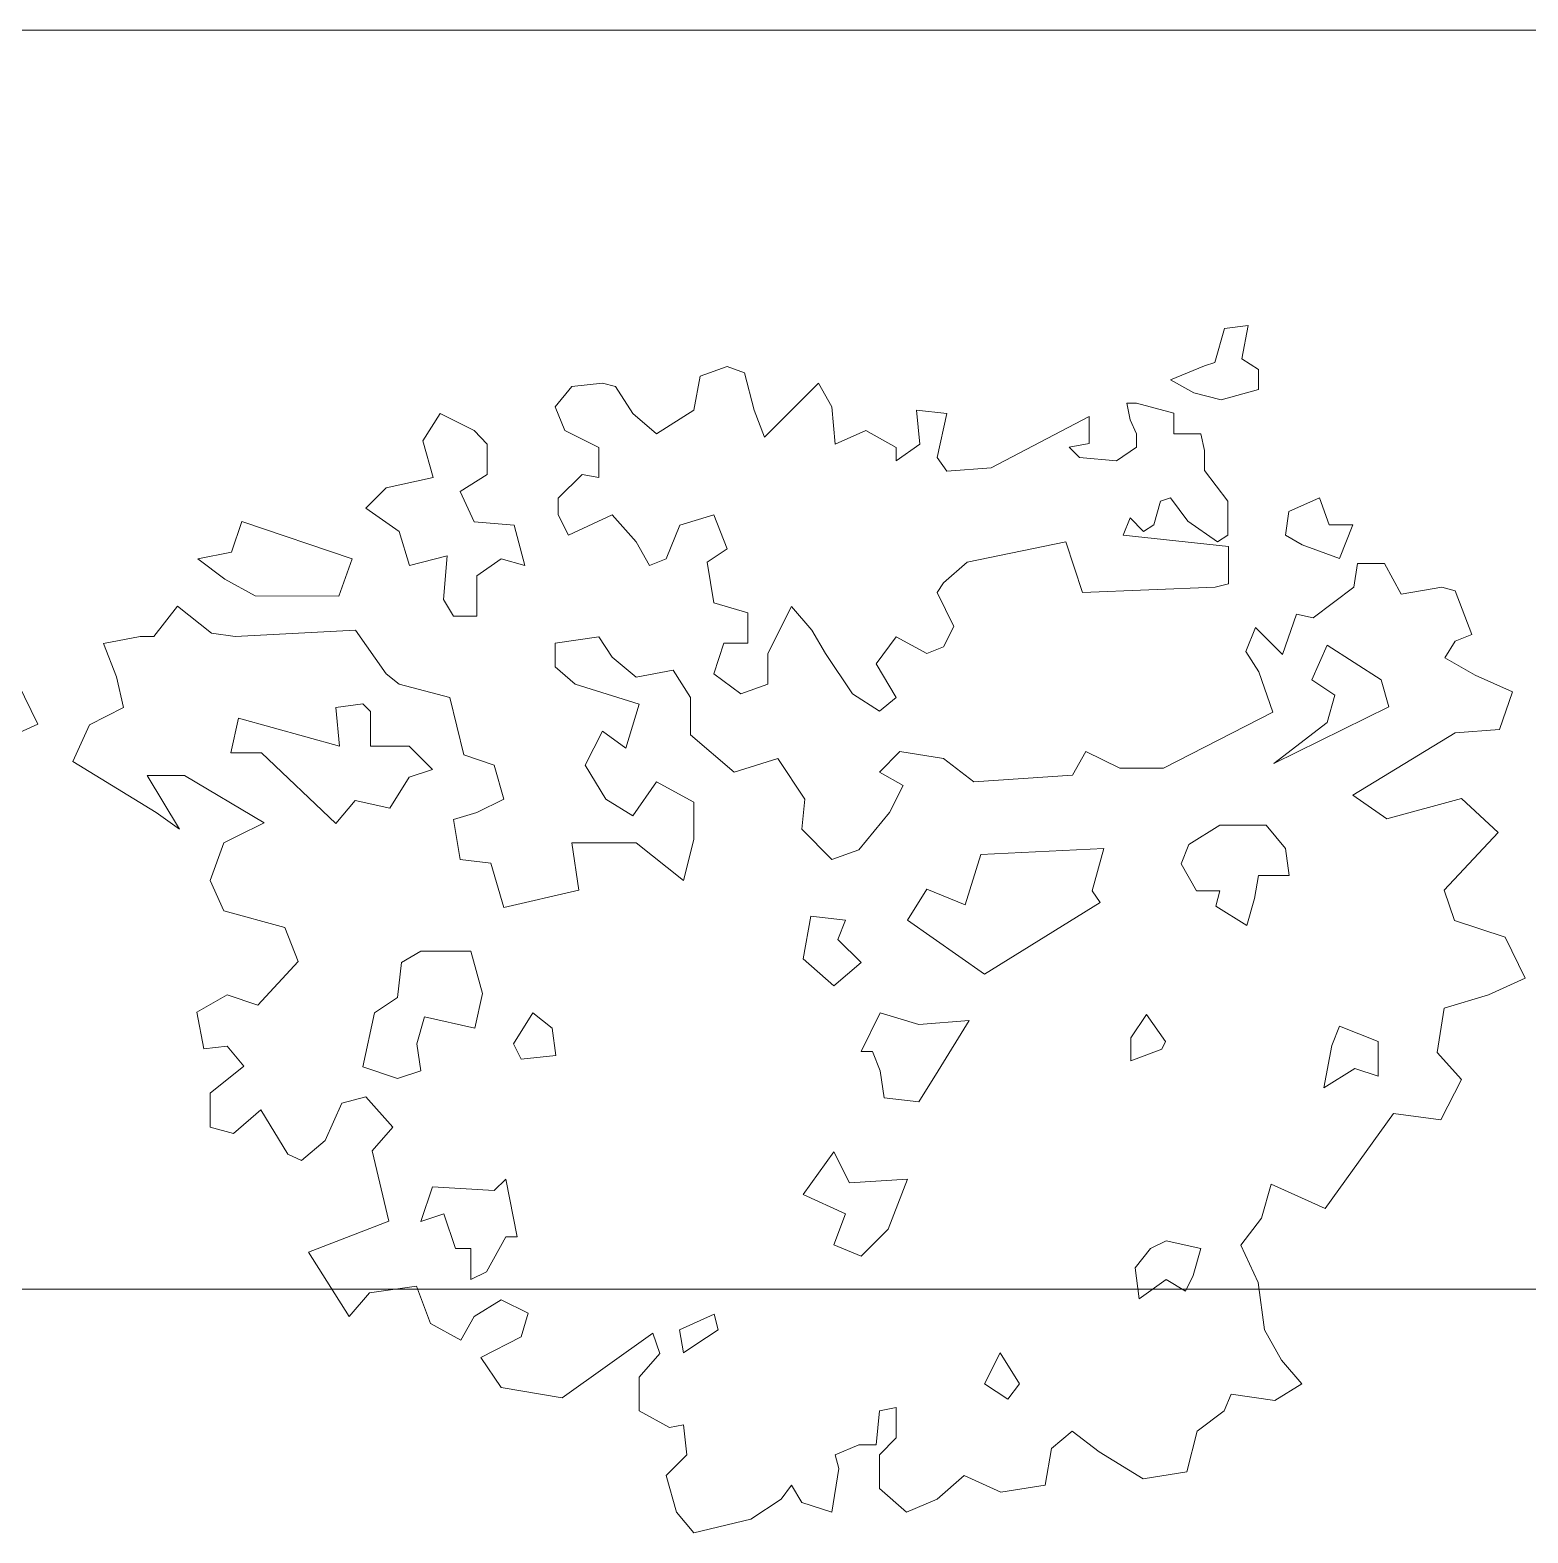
# Model space of a CAD drawing. Header units: inches. Extents: x 5 to 136470, y 9 to 138066.
# Drawn here: x 86752 to 87466, y 29095 to 29811 of the extents above; entities that cross this region are included whole.
import ezdxf

# ---------------------------------------------------------------- set-up
doc = ezdxf.new("R2010")
doc.units = ezdxf.units.IN
doc.header["$MEASUREMENT"] = 0
doc.layers.add('partition', color=253, linetype='Continuous', lineweight=5)
doc.layers.add('TREES', color=72, linetype='Continuous', lineweight=5, transparency=0.05)
doc.styles.add('ROMANS', font='', dxfattribs={"width": 0.8})
doc.styles.get('ROMANS').set_extended_font_data('VNI-Avo')

# ---------------------------------------------------------------- blocks, each defined once
blk = doc.blocks.new('A$C7b2e77e3')
at = {"layer": 'partition'}
for p, q in [((34066.46, 18205.81), (27393.38, 18205.81)), ((34066.46, 17605.81), (27993.38, 17605.81))]:
    blk.add_line(p, q, dxfattribs=at)
at = {"layer": 'TREES'}
for p, q in [((29039.41, 18040.85), (29052.29, 18045.51)), ((29052.29, 18045.51), (29060.52, 18042.5)), ((29036.4, 18024.68), (29039.41, 18040.85)), ((29060.52, 18042.5), (29065.18, 18024.68)), ((28970.34, 18026.32), (28978.29, 18035.92)), ((28978.29, 18035.92), (28992.82, 18037.56)), ((28992.82, 18037.56), (28999.12, 18035.92)), ((28999.12, 18035.92), (29007.34, 18023.03)), ((29081.35, 18023.03), (29095.87, 18037.56)), ((29095.87, 18037.56), (29102.18, 18026.32)), ((28975, 18015.08), (28970.34, 18026.32)), ((29018.58, 18013.43), (29036.4, 18024.68)), ((29065.18, 18024.68), (29070.11, 18011.79)), ((29102.18, 18026.32), (29103.82, 18008.5)), ((29142.47, 18024.68), (29156.99, 18023.03)), ((29144.11, 18008.5), (29142.47, 18024.68)), ((29244.33, 18020.02), (29242.69, 18027.97)), ((29242.69, 18027.97), (29247.35, 18027.97)), ((29247.35, 18027.97), (29265.16, 18023.31)), ((29007.34, 18023.03), (29018.58, 18013.43)), ((29070.11, 18011.79), (29081.35, 18023.03)), ((29156.99, 18023.03), (29152.33, 18002.19)), ((29178.1, 17997.26), (29224.87, 18021.67)), ((29224.87, 18021.67), (29224.87, 18008.78)), ((29247.35, 18013.44), (29244.33, 18020.02)), ((29265.16, 18023.31), (29265.16, 18013.44)), ((28991.17, 18006.85), (28975, 18015.08)), ((29103.82, 18008.5), (29118.35, 18015.08)), ((29118.35, 18015.08), (29132.87, 18006.85)), ((29247.35, 18007.13), (29247.35, 18013.44)), ((29265.16, 18013.44), (29278.04, 18013.44)), ((29278.04, 18013.44), (29279.69, 18005.49)), ((28991.17, 17992.59), (28991.17, 18006.85)), ((29132.87, 18000.55), (29144.11, 18008.5)), ((29132.87, 18006.85), (29132.87, 18000.55)), ((29224.87, 18008.78), (29215.28, 18007.13)), ((29215.28, 18007.13), (29220.21, 18002.2)), ((29237.75, 18000.55), (29247.35, 18007.13)), ((29279.69, 18005.49), (29279.69, 17995.89)), ((29152.33, 18002.19), (29156.99, 17995.61)), ((29156.99, 17995.61), (29178.1, 17997.26)), ((29220.21, 18002.2), (29237.75, 18000.55)), ((29279.69, 17995.89), (29290.93, 17981.36)), ((28971.71, 17982.72), (28983.22, 17993.97)), ((28983.22, 17993.97), (28991.17, 17992.59)), ((28971.71, 17974.77), (28971.71, 17982.72)), ((29258.86, 17981.36), (29255.57, 17970.12)), ((29263.52, 17983), (29258.86, 17981.36)), ((29271.74, 17971.76), (29263.52, 17983)), ((29290.93, 17981.36), (29290.93, 17965.18)), ((28976.65, 17965.17), (28971.71, 17974.77)), ((28997.48, 17974.77), (28976.65, 17965.17)), ((29008.99, 17961.88), (28997.48, 17974.77)), ((29045.99, 17974.77), (29029.82, 17969.84)), ((29052.29, 17958.59), (29045.99, 17974.77)), ((29029.82, 17969.84), (29023.24, 17953.93)), ((29244.33, 17973.41), (29241.04, 17965.18)), ((29250.64, 17966.83), (29244.33, 17973.41)), ((29255.57, 17970.12), (29250.64, 17966.83)), ((29285.99, 17961.89), (29271.74, 17971.76)), ((29015.29, 17950.64), (29008.99, 17961.88)), ((29213.63, 17961.89), (29166.59, 17952.29)), ((29221.58, 17937.76), (29213.63, 17961.89)), ((29241.04, 17965.18), (29291.19, 17959.8)), ((29290.93, 17965.18), (29285.99, 17961.89)), ((29291.19, 17959.8), (29291.19, 17941.98)), ((29023.24, 17953.93), (29015.29, 17950.64)), ((29042.7, 17952.29), (29052.29, 17958.59)), ((29045.99, 17932.82), (29042.7, 17952.29)), ((29166.59, 17952.29), (29155.35, 17942.42)), ((29350.94, 17940.34), (29352.59, 17951.58)), ((29352.59, 17951.58), (29365.47, 17951.58)), ((29365.47, 17951.58), (29373.42, 17937.05)), ((29155.35, 17942.42), (29152.33, 17937.75)), ((29284.89, 17940.34), (29221.58, 17937.76)), ((29291.19, 17941.98), (29284.89, 17940.34)), ((29331.48, 17925.8), (29350.94, 17940.34)), ((29373.42, 17937.05), (29392.88, 17940.34)), ((29392.88, 17940.34), (29399.18, 17938.69)), ((29399.18, 17938.69), (29407.13, 17917.85)), ((28779.16, 17916.78), (28790.39, 17931.31)), ((28790.39, 17931.31), (28806.57, 17918.43)), ((29062.16, 17928.16), (29045.99, 17932.82)), ((29082.99, 17931.17), (29071.75, 17908.69)), ((29092.58, 17919.93), (29082.99, 17931.17)), ((29152.33, 17937.75), (29160.28, 17921.58)), ((29062.16, 17913.63), (29062.16, 17928.16)), ((29316.9, 17908.31), (29323.54, 17927.45)), ((29323.54, 17927.45), (29331.48, 17925.8)), ((28755.04, 17913.49), (28772.58, 17916.78)), ((28772.58, 17916.78), (28779.16, 17916.78)), ((28806.57, 17918.43), (28817.8, 17916.78)), ((28817.8, 17916.78), (28875.23, 17919.93)), ((28875.23, 17919.93), (28889.76, 17899.09)), ((28970.34, 17913.63), (28991.17, 17916.64)), ((28991.17, 17916.64), (28997.48, 17907.04)), ((29099.16, 17908.69), (29092.58, 17919.93)), ((29132.87, 17916.64), (29123.28, 17903.75)), ((29147.4, 17908.69), (29132.87, 17916.64)), ((29160.28, 17921.58), (29155.35, 17911.98)), ((29299.42, 17909.63), (29304.07, 17921.14)), ((29304.07, 17921.14), (29312.3, 17912.92)), ((29407.13, 17917.85), (29399.18, 17914.56)), ((28761.34, 17897.59), (28755.04, 17913.49)), ((28970.34, 17902.38), (28970.34, 17913.63)), ((29045.99, 17899.09), (29050.65, 17913.63)), ((29050.65, 17913.63), (29062.16, 17913.63)), ((29155.35, 17911.98), (29147.4, 17908.69)), ((29305.72, 17900.03), (29299.42, 17909.63)), ((29312.3, 17912.92), (29316.9, 17908.31)), ((29399.18, 17914.56), (29394.25, 17906.61)), ((28979.93, 17894.16), (28970.34, 17902.38)), ((28997.48, 17907.04), (29008.99, 17897.45)), ((29071.75, 17908.69), (29071.75, 17894.16)), ((29112.04, 17889.5), (29099.16, 17908.69)), ((29123.28, 17903.75), (29132.87, 17887.85)), ((29394.25, 17906.61), (29408.78, 17898.38)), ((28764.63, 17883.06), (28761.34, 17897.59)), ((28889.76, 17899.09), (28896.06, 17894.16)), ((29008.99, 17897.45), (29026.53, 17900.74)), ((29026.53, 17900.74), (29034.75, 17887.85)), ((29058.87, 17889.5), (29045.99, 17899.09)), ((29312.3, 17880.83), (29305.72, 17900.03)), ((29408.78, 17898.38), (29426.59, 17890.43)), ((28714.28, 17894.55), (28723.87, 17875.08)), ((28896.06, 17894.16), (28920.18, 17887.85)), ((29010.36, 17884.56), (28979.93, 17894.16)), ((29071.75, 17894.16), (29058.87, 17889.5)), ((29124.93, 17881.27), (29112.04, 17889.5)), ((29426.59, 17890.43), (29420.29, 17872.61)), ((28748.46, 17874.83), (28764.63, 17883.06)), ((28920.18, 17887.85), (28926.76, 17860.43)), ((29004.05, 17863.72), (29010.36, 17884.56)), ((29034.75, 17887.85), (29034.75, 17870.03)), ((29132.87, 17887.85), (29124.93, 17881.27)), ((29260.23, 17854.13), (29312.3, 17880.83)), ((28723.87, 17875.08), (28706.33, 17867.13)), ((28740.51, 17857.28), (28748.46, 17874.83)), ((28984.59, 17855.5), (28992.82, 17871.67)), ((28992.82, 17871.67), (29004.05, 17863.72)), ((29034.75, 17870.03), (29055.58, 17852.21)), ((29399.18, 17870.96), (29350.4, 17841.24)), ((29420.29, 17872.61), (29399.18, 17870.96)), ((28926.76, 17860.43), (28941.29, 17855.5)), ((29124.93, 17852.21), (29134.52, 17862.08)), ((29134.52, 17862.08), (29155.35, 17858.79)), ((29216.92, 17850.84), (29223.23, 17862.08)), ((29223.23, 17862.08), (29239.4, 17854.13)), ((28780.13, 17833.01), (28740.51, 17857.28)), ((28941.29, 17855.5), (28945.95, 17839.32)), ((28994.46, 17839.32), (28984.59, 17855.5)), ((29055.58, 17852.21), (29076.41, 17858.79)), ((29076.41, 17858.79), (29089.29, 17839.32)), ((29136.16, 17845.9), (29124.93, 17852.21)), ((29155.35, 17858.79), (29169.88, 17847.54)), ((29239.4, 17854.13), (29260.23, 17854.13)), ((28775.87, 17850.7), (28791.36, 17825.06)), ((28793.68, 17850.7), (28775.87, 17850.7)), ((28831.65, 17828.08), (28793.68, 17850.7)), ((29018.58, 17847.54), (29007.34, 17831.37)), ((29036.4, 17837.95), (29018.58, 17847.54)), ((29129.59, 17833.01), (29136.16, 17845.9)), ((29169.88, 17847.54), (29216.92, 17850.84)), ((28945.95, 17839.32), (28933.07, 17833.01)), ((29007.34, 17831.37), (28994.46, 17839.32)), ((29036.4, 17820.12), (29036.4, 17837.95)), ((29089.29, 17839.32), (29087.92, 17825.06)), ((29350.4, 17841.24), (29366.57, 17830)), ((29366.57, 17830), (29402.2, 17839.6)), ((29402.2, 17839.6), (29419.75, 17823.42)), ((28791.36, 17825.06), (28780.13, 17833.01)), ((28933.07, 17833.01), (28921.83, 17829.72)), ((29115.06, 17815.19), (29129.59, 17833.01)), ((28818.77, 17821.77), (28831.65, 17828.08)), ((28921.83, 17829.72), (28925.12, 17810.53)), ((29087.92, 17825.06), (29102.18, 17810.53)), ((28805.89, 17800.66), (28812.47, 17818.48)), ((28812.47, 17818.48), (28818.77, 17821.77)), ((28978.29, 17818.48), (29008.99, 17818.48)), ((28981.58, 17795.99), (28978.29, 17818.48)), ((29008.99, 17818.48), (29031.46, 17800.66)), ((29031.46, 17800.66), (29036.4, 17820.12)), ((29419.75, 17823.42), (29393.98, 17796)), ((28925.12, 17810.53), (28939.64, 17808.88)), ((29102.18, 17810.53), (29115.06, 17815.19)), ((28939.64, 17808.88), (28945.95, 17787.77)), ((28812.47, 17786.12), (28805.89, 17800.66)), ((28945.95, 17787.77), (28981.58, 17795.99)), ((29393.98, 17796), (29398.92, 17781.47)), ((28841.52, 17778.17), (28812.47, 17786.12)), ((29398.92, 17781.47), (29423.03, 17773.52)), ((28847.83, 17761.99), (28841.52, 17778.17)), ((29423.03, 17773.52), (29432.63, 17754.05)), ((28828.64, 17741.16), (28847.83, 17761.99)), ((29432.63, 17754.05), (29415.09, 17746.1)), ((28799.59, 17737.86), (28814.11, 17746.09)), ((28814.11, 17746.09), (28828.64, 17741.16)), ((29415.09, 17746.1), (29393.98, 17739.79)), ((28802.88, 17720.32), (28799.59, 17737.86)), ((29393.98, 17739.79), (29390.69, 17718.68)), ((28814.11, 17721.69), (28802.88, 17720.32)), ((28822.06, 17712.09), (28814.11, 17721.69)), ((29390.69, 17718.68), (29402.2, 17705.79)), ((28805.89, 17699.2), (28822.06, 17712.09)), ((29402.2, 17705.79), (29392.34, 17686.6)), ((28805.89, 17683.03), (28805.89, 17699.2)), ((28880.17, 17697.56), (28868.66, 17694.54)), ((28893.05, 17683.03), (28880.17, 17697.56)), ((28830.01, 17691.25), (28817.13, 17680.01)), ((28842.89, 17670.14), (28830.01, 17691.25)), ((28868.66, 17694.54), (28860.71, 17676.72)), ((29369.86, 17689.61), (29337.34, 17644.36)), ((29392.34, 17686.6), (29369.86, 17689.61)), ((28817.13, 17680.01), (28805.89, 17683.03)), ((28883.18, 17671.78), (28893.05, 17683.03)), ((28860.71, 17676.72), (28849.47, 17667.12)), ((28849.47, 17667.12), (28842.89, 17670.14)), ((28891.13, 17638.33), (28883.18, 17671.78)), ((29311.58, 17655.88), (29306.92, 17639.7)), ((29337.34, 17644.36), (29311.58, 17655.88)), ((28852.76, 17623.52), (28891.13, 17638.33)), ((29306.92, 17639.7), (29297.05, 17626.81)), ((28872.22, 17592.81), (28852.76, 17623.52)), ((29297.05, 17626.81), (29305.27, 17608.99)), ((29305.27, 17608.99), (29308.29, 17586.51)), ((28881.81, 17604.06), (28872.22, 17592.81)), ((28904.29, 17607.35), (28881.81, 17604.06)), ((28910.87, 17589.52), (28904.29, 17607.35)), ((28944.58, 17600.77), (28931.7, 17592.81)), ((28957.46, 17594.46), (28944.58, 17600.77)), ((28954.17, 17583.22), (28957.46, 17594.46)), ((28925.39, 17581.57), (28910.87, 17589.52)), ((28931.7, 17592.81), (28925.39, 17581.57)), ((28934.98, 17573.35), (28954.17, 17583.22)), ((29016.94, 17584.86), (28973.63, 17554.15)), ((29020.23, 17575.27), (29016.94, 17584.86)), ((29308.29, 17586.51), (29316.51, 17571.98)), ((28944.58, 17559.09), (28934.98, 17573.35)), ((29010.36, 17564.02), (29020.23, 17575.27)), ((29316.51, 17571.98), (29326.1, 17560.73)), ((28973.63, 17554.15), (28944.58, 17559.09)), ((29010.36, 17547.85), (29010.36, 17564.02)), ((29326.1, 17560.73), (29313.22, 17552.78)), ((29292.39, 17555.8), (29289.1, 17547.85)), ((29313.22, 17552.78), (29292.39, 17555.8)), ((29024.88, 17539.89), (29010.36, 17547.85)), ((29124.93, 17547.85), (29123.28, 17531.67)), ((29132.87, 17549.49), (29124.93, 17547.85)), ((29132.87, 17534.96), (29132.87, 17549.49)), ((29289.1, 17547.85), (29276.22, 17538.25)), ((29031.46, 17541.27), (29024.88, 17539.89)), ((29033.11, 17527.01), (29031.46, 17541.27)), ((29216.74, 17538.25), (29206.88, 17530.02)), ((29229.63, 17528.38), (29216.74, 17538.25)), ((29276.22, 17538.25), (29271.29, 17518.78)), ((29115.06, 17531.67), (29103.82, 17527.01)), ((29123.28, 17531.67), (29115.06, 17531.67)), ((29124.93, 17527.01), (29132.87, 17534.96)), ((29206.88, 17530.02), (29203.86, 17512.47)), ((29023.24, 17517.14), (29033.11, 17527.01)), ((29103.82, 17527.01), (29105.47, 17520.43)), ((29124.93, 17510.83), (29124.93, 17527.01)), ((29250.46, 17515.49), (29229.63, 17528.38)), ((29028.17, 17499.59), (29023.24, 17517.14)), ((29105.47, 17520.43), (29102.18, 17499.59)), ((29165.22, 17517.14), (29152.33, 17505.89)), ((29182.76, 17509.18), (29165.22, 17517.14)), ((29271.29, 17518.78), (29250.46, 17515.49)), ((29082.99, 17512.47), (29078.06, 17505.89)), ((29087.92, 17504.25), (29082.99, 17512.47)), ((29137.81, 17499.59), (29124.93, 17510.83)), ((29203.86, 17512.47), (29182.76, 17509.18)), ((29078.06, 17505.89), (29063.53, 17496.3)), ((29102.18, 17499.59), (29087.92, 17504.25)), ((29152.33, 17505.89), (29137.81, 17499.59)), ((29036.4, 17489.72), (29028.17, 17499.59)), ((29063.53, 17496.3), (29036.4, 17489.72))]:
    blk.add_line(p, q, dxfattribs=at)
for points in [[(29274.75, 18032.91), (29287.64, 18029.62), (29305.45, 18034.55), (29305.45, 18044.15), (29297.5, 18049.09), (29300.52, 18064.99), (29289.28, 18063.62), (29284.62, 18047.44), (29279.69, 18045.8), (29263.52, 18039.21)], [(28917.17, 17934.46), (28921.83, 17926.51), (28933.07, 17926.51), (28933.07, 17945.71), (28944.58, 17953.93), (28955.82, 17950.64), (28950.88, 17969.84), (28931.7, 17971.48), (28925.12, 17986.01), (28938, 17993.97), (28938, 18008.5), (28931.7, 18015.08), (28915.52, 18023.03), (28907.3, 18010.14), (28912.24, 17992.59), (28889.76, 17987.66), (28880.17, 17978.06), (28896.06, 17966.82), (28901, 17950.64), (28918.81, 17955.3)], [(29326.28, 17960.52), (29344.1, 17953.94), (29350.4, 17970.12), (29339.16, 17970.12), (29334.51, 17983), (29319.98, 17976.42), (29318.33, 17965.18)], [(28827.4, 17936.25), (28867.29, 17936.11), (28873.59, 17953.93), (28821.09, 17971.62), (28816.16, 17957.09), (28799.99, 17953.8), (28812.87, 17944.2)], [(29363.99, 17896.2), (29367.67, 17883.31), (29312.78, 17856.41), (29338.22, 17875.95), (29341.9, 17888.84), (29330.86, 17896.2), (29338.22, 17912.77)], [(28900.77, 17849.83), (28891.57, 17835.1), (28875.01, 17838.78), (28865.8, 17827.73), (28830.46, 17861.4), (28815.73, 17861.4), (28819.41, 17877.97), (28867.64, 17864.55), (28865.8, 17882.96), (28878.69, 17884.8), (28882.37, 17881.12), (28882.37, 17864.55), (28900.77, 17864.55), (28911.81, 17853.51)], [(29287.02, 17795.66), (29275.97, 17795.66), (29268.61, 17808.55), (29272.29, 17817.75), (29287.02, 17826.96), (29309.1, 17826.96), (29318.3, 17815.91), (29320.14, 17803.02), (29305.42, 17803.02), (29303.58, 17791.98), (29299.9, 17779.09), (29285.18, 17788.29)], [(29147.37, 17796.43), (29138.17, 17781.71), (29174.97, 17755.93), (29229.97, 17790.13), (29226.29, 17795.66), (29231.81, 17815.91), (29173.13, 17813), (29165.77, 17789.07)], [(29092.16, 17783.55), (29088.48, 17763.3), (29103.2, 17750.41), (29116.08, 17761.46), (29105.04, 17772.5), (29108.72, 17781.71)], [(28935.74, 17746.73), (28932.05, 17730.16), (28908.13, 17735.68), (28904.45, 17722.79), (28906.29, 17709.91), (28895.25, 17706.22), (28878.69, 17711.75), (28884.21, 17737.52), (28895.25, 17744.89), (28897.09, 17761.46), (28906.29, 17766.98), (28930.21, 17766.98)], [(28968.86, 17730.16), (28970.7, 17717.27), (28954.14, 17715.43), (28950.46, 17722.79), (28959.66, 17737.52)], [(29152.89, 17709.91), (29143.69, 17695.18), (29127.12, 17697.02), (29125.28, 17709.91), (29121.6, 17719.11), (29116.08, 17719.11), (29125.28, 17737.52), (29143.69, 17732), (29167.61, 17733.84)], [(29259.41, 17720.18), (29261.25, 17723.86), (29252.05, 17736.74), (29244.69, 17725.7), (29244.69, 17714.65)], [(29362.47, 17723.86), (29362.47, 17707.29), (29351.43, 17710.97), (29336.7, 17701.76), (29340.38, 17722.02), (29344.07, 17731.22)], [(29128.97, 17634.42), (29116.08, 17621.54), (29103.2, 17627.06), (29108.72, 17641.79), (29088.48, 17650.99), (29103.2, 17671.24), (29110.56, 17656.52), (29138.17, 17658.36)], [(28937.58, 17614.17), (28930.21, 17610.49), (28930.21, 17625.22), (28922.85, 17625.22), (28917.33, 17641.79), (28906.29, 17638.11), (28911.81, 17654.67), (28941.26, 17652.83), (28946.78, 17658.36), (28952.3, 17630.74), (28946.78, 17630.74)], [(29246.74, 17616.01), (29248.58, 17601.28), (29261.47, 17610.49), (29270.67, 17604.97), (29274.35, 17612.33), (29278.03, 17625.22), (29261.47, 17628.9), (29254.1, 17625.22)], [(29036.95, 17579.19), (29031.43, 17575.51), (29029.59, 17586.56), (29046.15, 17593.92), (29047.99, 17586.56)], [(29174.97, 17560.78), (29186.01, 17553.42), (29191.54, 17560.78), (29182.33, 17575.51)]]:
    blk.add_lwpolyline(points, close=True, dxfattribs=at)
at = {"color": 0, "linetype": 'ByBlock', "style": 'ROMANS'}
for tag, p in [('+1200', (24241.22, 16553.92)), ('+00', (29332.08, 8469.38))]:
    blk.add_attdef(tag, p, '', height=132.17, dxfattribs=at)

msp = doc.modelspace()

# ---------------------------------------------------------------- block references
msp.add_blockref('A$C7b2e77e3', (58031.67, 11605.12))

doc.saveas('drawing.dxf')
